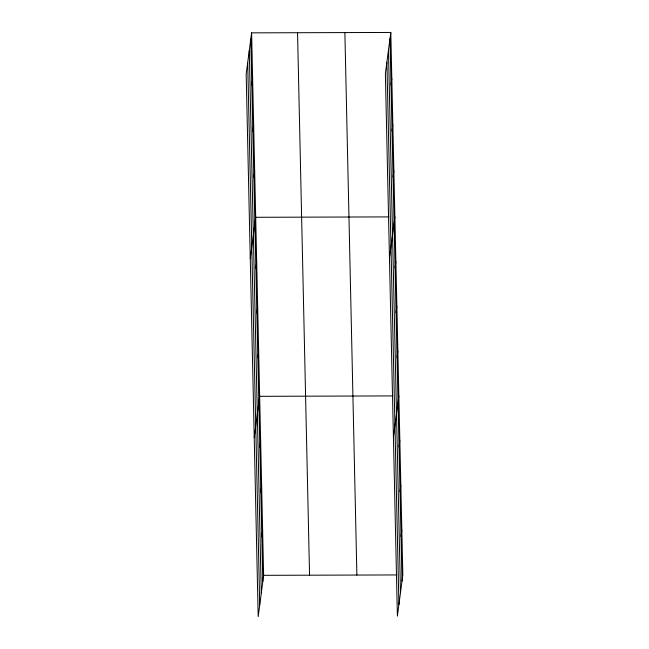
<?xml version="1.0" encoding="UTF-8"?>
<svg xmlns="http://www.w3.org/2000/svg" width="649" height="649" viewBox="0 0 649 649"><rect width="100%" height="100%" fill="white"/><g stroke="black" fill="none" stroke-linecap="round" stroke-linejoin="round"><path stroke-width="0.97" d="M251.609 32.856L246.182 74.083L258.197 616.55L263.624 575.322L251.609 32.856L390.803 32.45L402.818 574.917L397.391 616.144L385.376 73.678L390.803 32.45M251.804 85.222L252.631 78.967M252.826 131.333L253.654 125.079M253.848 177.445L254.676 171.19M250.263 258.521L255.69 217.293L388.897 216.904M255.86 268.313L256.688 262.05M256.85 313.061L257.677 306.807M257.84 357.818L258.667 351.555M254.23 437.531L259.657 396.312L392.864 395.922M259.827 447.323L260.647 441.069M260.817 492.08L261.644 485.817M261.807 536.828L262.634 530.574M390.998 84.816L391.826 78.561M392.02 130.928L392.848 124.673M393.043 177.039L393.87 170.776M389.465 258.115L394.892 216.888M395.054 267.907L395.882 261.644M396.044 312.656L396.872 306.401M397.042 357.412L397.861 351.15M393.424 437.126L398.851 395.906M399.021 446.918L399.849 440.663M400.011 491.674L400.839 485.411M401.001 536.423L401.828 530.168M263.624 575.322L396.831 574.941M389.984 38.713L401.999 581.179M388.459 50.249L400.474 592.715M386.893 62.134L398.908 604.608M344.87 32.588L356.885 575.055M297.542 32.726L309.557 575.192M250.782 39.118L262.796 581.585M249.265 50.654L261.279 593.121M247.699 62.539L259.714 605.014"/></g></svg>
